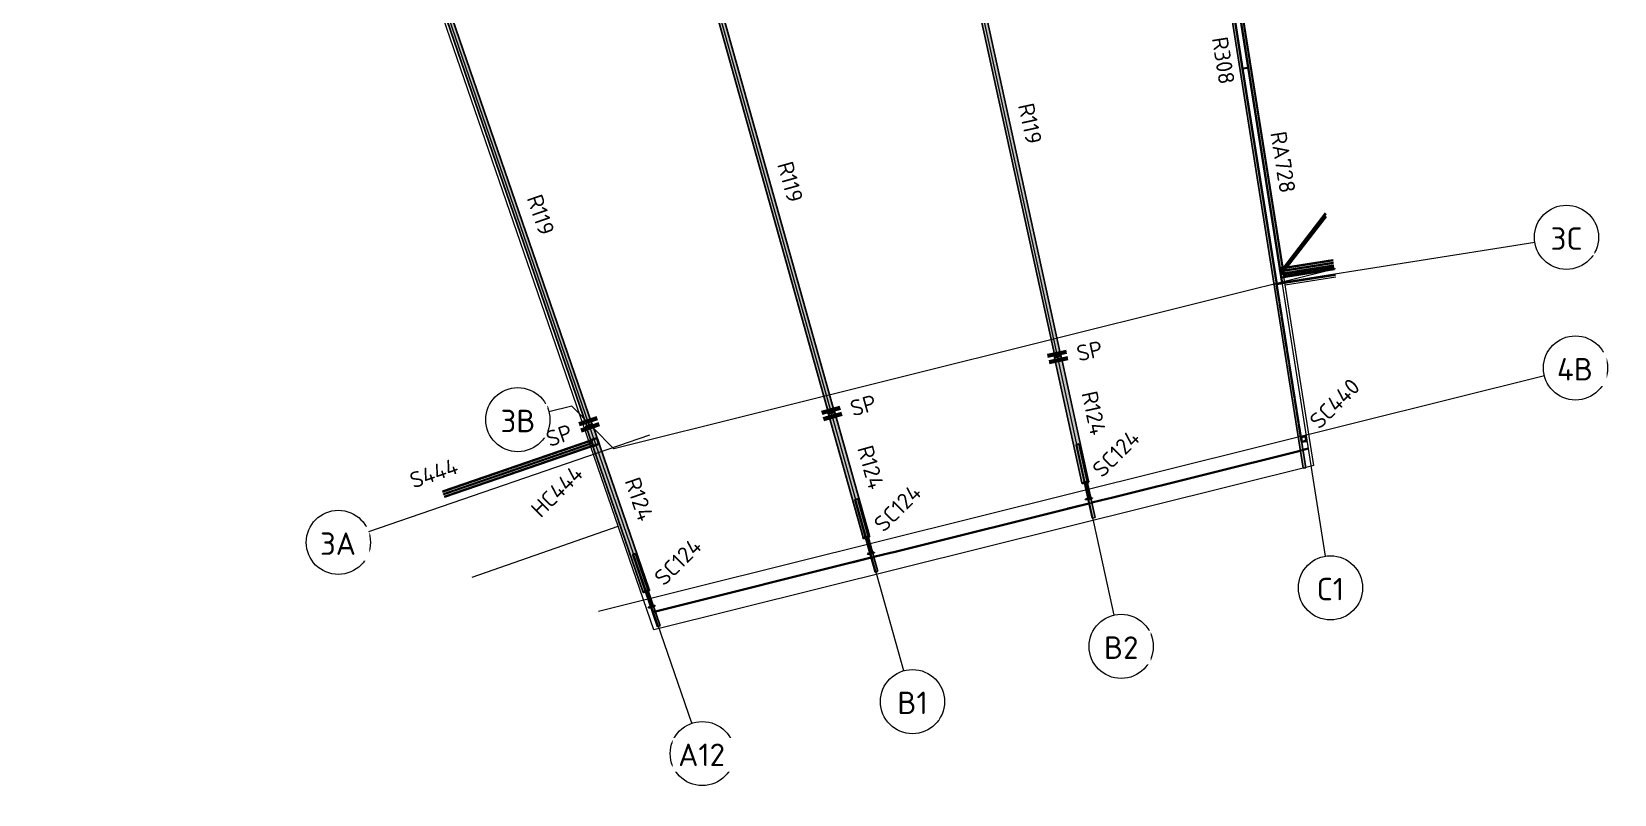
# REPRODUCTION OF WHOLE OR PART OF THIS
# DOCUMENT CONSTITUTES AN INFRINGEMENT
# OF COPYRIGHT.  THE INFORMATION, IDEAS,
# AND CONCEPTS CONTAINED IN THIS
# Model space of a CAD drawing. Header units: millimetres. Extents: x 665 to 191693, y 5858 to 4040956.
# Drawn here: x 19804 to 69161, y 3983056 to 4006836 of the extents above; entities that cross this region are included whole.
import ezdxf

# ---------------------------------------------------------------- set-up
doc = ezdxf.new("R2010")
doc.units = ezdxf.units.MM
doc.linetypes.add('Dash', pattern=[7, 5, -2])
doc.linetypes.add('Hidden Half', pattern=[3, 2, -1])
for name, color, linetype, lineweight in [('A-200-M_WALL_EXT', 113, 'Continuous', 13), ('A-270-M_ROOF', 132, 'Continuous', 13), ('S-280-A_COLUMN', 171, 'Continuous', 18), ('S-280-A_STRUCT_FRAME', 2, 'Continuous', 18), ('S-280-M_COLUMN', 52, 'Continuous', 13), ('S-280-M_STRUCT_FRAME', 12, 'Continuous', 13), ('S-280-MH_COLUMN', 52, 'Hidden Half', 13), ('Z-000-T_TEXT', 131, 'Continuous', 25), ('Z-030-M_GRID', 191, 'Continuous', 13), ('Z-033_T_GRIDREF', 31, 'Continuous', 13)]:
    doc.layers.add(name, color=color, linetype=linetype, lineweight=lineweight)
doc.styles.add('ISOCPEUR_2', font='isocpeur.ttf', dxfattribs={"height": 700})
doc.styles.add('ISOCPEUR_3', font='isocpeur.ttf', dxfattribs={"height": 500})

# ---------------------------------------------------------------- blocks, each defined once
blk = doc.blocks.new('Roof Gutters1 - Roof Gutters-1884510-S6_001 - UPPER ROOF FRAMING - PART 2')
at = {"layer": 'A-270-M_ROOF', "color": 253, "lineweight": 5}
for p, q in [((-2326039, 4036756), (-2326019, 4036760)), ((-2326019, 4036760), (-2325425, 4036854)), ((-2323168, 4018758), (-2326019, 4036760)), ((-2325425, 4036854), (-2325405, 4036856)), ((-2322574, 4018852), (-2325425, 4036854)), ((-2322554, 4018854), (-2325405, 4036856)), ((-2323187, 4018754), (-2325460, 4033101)), ((-2353842, 4029932), (-2353274, 4030128)), ((-2353274, 4030128), (-2353255, 4030133)), ((-2353274, 4030128), (-2347279, 4012718)), ((-2353255, 4030133), (-2347260, 4012723)), ((-2353849, 4029929), (-2353842, 4029932)), ((-2353842, 4029932), (-2347848, 4012522)), ((-2323168, 4018758), (-2323187, 4018754)), ((-2323186, 4018754), (-2323167, 4018758)), ((-2322574, 4018852), (-2323168, 4018758)), ((-2323167, 4018758), (-2322575, 4018852)), ((-2322575, 4018852), (-2322556, 4018854)), ((-2322554, 4018854), (-2322574, 4018852)), ((-2347280, 4012717), (-2347261, 4012722)), ((-2347260, 4012723), (-2347279, 4012718)), ((-2347848, 4012522), (-2347854, 4012519)), ((-2347849, 4012521), (-2347847, 4012522)), ((-2347724, 4012565), (-2347848, 4012522)), ((-2347847, 4012522), (-2347724, 4012564)), ((-2347279, 4012718), (-2347568, 4012618)), ((-2347565, 4012619), (-2347280, 4012717))]:
    blk.add_line(p, q, dxfattribs=at)
blk = doc.blocks.new('25021-APA-ZZ-ZZ-M3-AR-000001_V3_rvt-1-S6_001 - UPPER ROOF FRAMING - PART 2')
at = {"layer": 'A-270-M_ROOF', "color": 253, "lineweight": 5}
for p, q in [((-2324316, 4038642), (-2326120, 4038356)), ((-2326120, 4038356), (-2325893, 4036924)), ((-2325925, 4037126), (-2353414, 4030275)), ((-2353413, 4030274), (-2325925, 4037124)), ((-2325853, 4036934), (-2353246, 4030107)), ((-2353246, 4030109), (-2325893, 4036926)), ((-2325853, 4036934), (-2325831, 4036790)), ((-2354083, 4031554), (-2354185, 4031528)), ((-2354185, 4031528), (-2354106, 4031298)), ((-2354007, 4031332), (-2354083, 4031554)), ((-2353802, 4031403), (-2358734, 4029704)), ((-2353353, 4030100), (-2353802, 4031403)), ((-2322789, 4018793), (-2347729, 4012578)), ((-2322979, 4018788), (-2322973, 4018748)), ((-2322871, 4018803), (-2321215, 4019065)), ((-2322871, 4018803), (-2322866, 4018774)), ((-2322789, 4018793), (-2321910, 4013241)), ((-2321910, 4013241), (-2345898, 4007263)), ((-2318753, 3993313), (-2321910, 4013241)), ((-2347724, 4012564), (-2352291, 4010992)), ((-2345898, 4007263), (-2347729, 4012578)), ((-2339329, 3988185), (-2345898, 4007263)), ((-2319692, 3999238), (-2318114, 3999487)), ((-2318113, 3999482), (-2319691, 3999233)), ((-2318076, 3999245), (-2319654, 3998996)), ((-2318066, 3999181), (-2319643, 3998932)), ((-2318753, 3993313), (-2339329, 3988185)), ((-2345002, 3989824), (-2340443, 3991419))]:
    blk.add_line(p, q, dxfattribs=at)
blk.add_blockref('Roof Gutters1 - Roof Gutters-1884510-S6_001 - UPPER ROOF FRAMING - PART 2', (0, 0), dxfattribs=at)
blk = doc.blocks.new('NRP_Framing-Steel-SHS - S444 - 200x200x6_0SHS-3936197-S6_001 - UPPER ROOF FRAMING - PART 2')
at = {"layer": 'S-280-M_STRUCT_FRAME', "linetype": 'Dash', "lineweight": 25}
for p, q in [((5206, 94), (3530, 94)), ((5206, -94), (3530, -94))]:
    blk.add_line(p, q, dxfattribs=at)
blk = doc.blocks.new('NRP_Framing-Steel-EA - RB725 - 75x75x8EA-3936451-S6_001 - UPPER ROOF FRAMING - PART 2')
at = {"layer": 'S-280-M_STRUCT_FRAME', "linetype": 'Dash', "lineweight": 35}
h = blk.add_hatch(color=132, dxfattribs=at)
h.paths.add_polyline_path([(-2319789, 3999342), (-2319788, 3999343), (-2319790, 3999348)])
h.paths.add_polyline_path([(-2319686, 3999483), (-2319679, 3999484), (-2318380, 4001168), (-2318381, 4001174), (-2319007, 4000363)])
for points in [[(-2319679, 3999484), (-2319668, 3999486), (-2318379, 4001157), (-2318380, 4001168), (-2319007, 4000355)], [(-2319668, 3999486), (-2319578, 3999500), (-2318365, 4001072), (-2318379, 4001157), (-2319007, 4000342)]]:
    blk.add_hatch(color=132, dxfattribs=at).paths.add_polyline_path(points)
at = {"layer": 'S-280-M_STRUCT_FRAME', "color": 133, "lineweight": 35}
for p, q in [((-2319686, 3999483), (-2318381, 4001174)), ((-2318380, 4001168), (-2319679, 3999484)), ((-2318379, 4001157), (-2319668, 3999486)), ((-2318365, 4001072), (-2319578, 3999500)), ((-2319789, 3999342), (-2319790, 3999348))]:
    blk.add_line(p, q, dxfattribs=at)
at = {"layer": 'S-280-M_STRUCT_FRAME', "color": 133, "linetype": 'Dash', "lineweight": 35}
for p, q in [((-2319790, 3999348), (-2319686, 3999483)), ((-2319679, 3999484), (-2319789, 3999342)), ((-2319668, 3999486), (-2319782, 3999337)), ((-2319578, 3999500), (-2319730, 3999302)), ((-2319782, 3999337), (-2319789, 3999342)), ((-2319730, 3999302), (-2319780, 3999340))]:
    blk.add_line(p, q, dxfattribs=at)
blk = doc.blocks.new('NRP_Framing-Steel-EA - WB725 - 75x75x8EA-3952099-S6_001 - UPPER ROOF FRAMING - PART 2')
at = {"layer": 'S-280-M_STRUCT_FRAME', "linetype": 'Dash', "lineweight": 25}
for points in [[(-2319807, 3999364), (-2319792, 3999366), (-2319793, 3999374), (-2319803, 3999373), (-2319813, 3999439), (-2319819, 3999438), (-2319807, 3999367)], [(-2319803, 3999373), (-2319793, 3999374), (-2319804, 3999440), (-2319813, 3999439), (-2319806, 3999397)]]:
    blk.add_hatch(color=256, dxfattribs=at).paths.add_polyline_path(points)
at = {"layer": 'S-280-M_STRUCT_FRAME', "lineweight": 25}
for p, q in [((-2319813, 3999439), (-2319819, 3999438)), ((-2319819, 3999438), (-2319807, 3999364)), ((-2319813, 3999439), (-2319804, 3999440)), ((-2319803, 3999373), (-2319813, 3999439)), ((-2319807, 3999364), (-2319792, 3999366)), ((-2319793, 3999374), (-2319803, 3999373))]:
    blk.add_line(p, q, dxfattribs=at)
at = {"layer": 'S-280-M_STRUCT_FRAME', "linetype": 'Dash', "lineweight": 25}
for p, q in [((-2319804, 3999440), (-2318148, 3999702)), ((-2319756, 3999380), (-2318138, 3999636)), ((-2319755, 3999372), (-2318137, 3999628)), ((-2319756, 3999380), (-2319793, 3999374)), ((-2319792, 3999366), (-2319755, 3999372)), ((-2319755, 3999372), (-2319756, 3999380))]:
    blk.add_line(p, q, dxfattribs=at)
blk = doc.blocks.new('NRP_Framing-Steel-EA - WB725 - 75x75x8EA-3952101-S6_001 - UPPER ROOF FRAMING - PART 2')
at = {"layer": 'S-280-M_STRUCT_FRAME', "linetype": 'Dash', "lineweight": 25}
for p, q in [((-2318135, 3999620), (-2319757, 3999364)), ((-2318125, 3999554), (-2319700, 3999305)), ((-2319757, 3999364), (-2319759, 3999371)), ((-2319700, 3999305), (-2319711, 3999371))]:
    blk.add_line(p, q, dxfattribs=at)
blk = doc.blocks.new('NRP_Framing-Steel-SHS - S444 - 200x200x6_0SHS-3967727-S6_001 - UPPER ROOF FRAMING - PART 2')
at = {"layer": 'S-280-M_STRUCT_FRAME', "linetype": 'Dash', "lineweight": 25}
for p, q in [((-4896, 94), (-4900, 94)), ((0, 94), (-4896, 94)), ((-4896, -94), (-4900, -94)), ((0, -94), (-4896, -94))]:
    blk.add_line(p, q, dxfattribs=at)
blk = doc.blocks.new('NRP_Framing-Steel-PFC - R308 - 250PFC-4012580-S6_001 - UPPER ROOF FRAMING - PART 2')
at = {"layer": 'S-280-M_STRUCT_FRAME', "linetype": 'Dash', "lineweight": 25}
for points in [[(-2323124, 4018718), (-2323043, 4018732), (-2323047, 4018742), (-2323126, 4018729)], [(-2323124, 4018717), (-2323035, 4018731), (-2323039, 4018743), (-2323045, 4018741), (-2323043, 4018731), (-2323124, 4018718)], [(-2319086, 3993222), (-2318997, 3993236), (-2323035, 4018731), (-2323124, 4018717), (-2319928, 3998536)]]:
    blk.add_hatch(color=256, dxfattribs=at).paths.add_polyline_path(points)
at = {"layer": 'S-280-M_STRUCT_FRAME', "lineweight": 25}
for p, q in [((-2323047, 4018743), (-2323126, 4018730)), ((-2323126, 4018729), (-2323046, 4018742)), ((-2323126, 4018730), (-2323126, 4018729)), ((-2323126, 4018729), (-2323124, 4018718)), ((-2323043, 4018731), (-2323124, 4018718)), ((-2323124, 4018717), (-2323035, 4018731)), ((-2323124, 4018718), (-2323124, 4018717)), ((-2323124, 4018717), (-2319086, 3993222)), ((-2323045, 4018742), (-2323043, 4018731)), ((-2323035, 4018731), (-2323037, 4018744)), ((-2318997, 3993236), (-2323035, 4018731)), ((-2318997, 3993236), (-2319086, 3993222))]:
    blk.add_line(p, q, dxfattribs=at)
at = {"layer": 'S-280-M_STRUCT_FRAME', "linetype": 'Dash', "lineweight": 25}
for p, q in [((-2323037, 4018744), (-2323046, 4018743)), ((-2323046, 4018742), (-2323045, 4018742))]:
    blk.add_line(p, q, dxfattribs=at)
blk = doc.blocks.new('NRP_Framing-Steel-EA - WB725 - 75x75x8EA-3966838-S6_001 - UPPER ROOF FRAMING - PART 2')
at = {"layer": 'S-280-M_STRUCT_FRAME', "linetype": 'Dash', "lineweight": 25}
for p, q in [((-2345918, 3992483), (-2341322, 3994066)), ((-2345896, 3992420), (-2341274, 3994011)), ((-2341322, 3994066), (-2341300, 3994002)), ((-2341274, 3994011), (-2341271, 3994004))]:
    blk.add_line(p, q, dxfattribs=at)
blk = doc.blocks.new('NRP_Framing-Steel-EA - WB725 - 75x75x8EA-3967728-S6_001 - UPPER ROOF FRAMING - PART 2')
at = {"layer": 'S-280-M_STRUCT_FRAME', "linetype": 'Dash', "lineweight": 25}
for p, q in [((-2341300, 3993994), (-2345893, 3992412)), ((-2341297, 3993986), (-2345891, 3992405)), ((-2341271, 3994004), (-2341300, 3993994)), ((-2341300, 3993994), (-2341297, 3993986)), ((-2341297, 3993986), (-2341272, 3993995)), ((-2341272, 3993995), (-2341250, 3993932)), ((-2341247, 3993933), (-2341271, 3994004)), ((-2341250, 3993932), (-2345869, 3992341)), ((-2341250, 3993932), (-2341247, 3993933))]:
    blk.add_line(p, q, dxfattribs=at)
blk = doc.blocks.new('NRP_Framing-Steel-Purlin Z - G914 - EZ250-15-4087536-S6_001 - UPPER ROOF FRAMING - PART 2')
at = {"layer": 'S-280-M_STRUCT_FRAME', "color": 150, "lineweight": 35}
for p, q in [((-2332467, 3990458), (-2331949, 3990587)), ((-2331949, 3990587), (-2331852, 3990611)), ((-2339282, 3988760), (-2332554, 3990436))]:
    blk.add_line(p, q, dxfattribs=at)
at = {"layer": 'S-280-M_STRUCT_FRAME', "color": 150, "linetype": 'Dash', "lineweight": 35}
for p, q in [((-2332554, 3990436), (-2332467, 3990458)), ((-2339356, 3988741), (-2339282, 3988760))]:
    blk.add_line(p, q, dxfattribs=at)
blk = doc.blocks.new('NRP_Framing-Steel-Purlin Z - G914 - EZ250-15-4087614-S6_001 - UPPER ROOF FRAMING - PART 2')
at = {"layer": 'S-280-M_STRUCT_FRAME', "color": 150, "lineweight": 35}
for p, q in [((-2325059, 3992304), (-2319173, 3993771)), ((-2319085, 3993793), (-2318916, 3993835)), ((-2326418, 3991966), (-2326321, 3991990)), ((-2326321, 3991990), (-2325762, 3992129)), ((-2325674, 3992151), (-2325157, 3992280))]:
    blk.add_line(p, q, dxfattribs=at)
at = {"layer": 'S-280-M_STRUCT_FRAME', "color": 150, "linetype": 'Dash', "lineweight": 35}
for p, q in [((-2319173, 3993771), (-2319085, 3993793)), ((-2325762, 3992129), (-2325674, 3992151))]:
    blk.add_line(p, q, dxfattribs=at)
blk = doc.blocks.new('NRP_Framing-Steel-Purlin Z - G914 - EZ250-15-4087583-S6_001 - UPPER ROOF FRAMING - PART 2')
at = {"layer": 'S-280-M_STRUCT_FRAME', "color": 150, "lineweight": 35}
for p, q in [((-2331852, 3990611), (-2325762, 3992129)), ((-2325674, 3992151), (-2325156, 3992280)), ((-2325156, 3992280), (-2325059, 3992304)), ((-2332467, 3990458), (-2331949, 3990587)), ((-2333210, 3990273), (-2333113, 3990297)), ((-2333113, 3990297), (-2332554, 3990436))]:
    blk.add_line(p, q, dxfattribs=at)
at = {"layer": 'S-280-M_STRUCT_FRAME', "color": 150, "linetype": 'Dash', "lineweight": 35}
for p, q in [((-2325762, 3992129), (-2325674, 3992151)), ((-2332554, 3990436), (-2332467, 3990458))]:
    blk.add_line(p, q, dxfattribs=at)
blk = doc.blocks.new('NRP_Framing-Steel-Purlin Z - G914 - EZ250-15-4088759-S6_001 - UPPER ROOF FRAMING - PART 2')
at = {"layer": 'S-280-M_STRUCT_FRAME', "color": 150, "linetype": 'Dash', "lineweight": 35}
blk.add_line((-2319156, 3994197), (-2319912, 3998967), dxfattribs=at)
blk = doc.blocks.new('Grid - NRP_Grid-Head-320187-S6_001 - UPPER ROOF FRAMING - PART 2')
at = {"layer": 'Z-033_T_GRIDREF'}
blk.add_circle((0, 0), 5, dxfattribs=at)
blk = doc.blocks.new('NRP_Splice _v3_ - NRP_Splice-3209833-S6_001 - UPPER ROOF FRAMING - PART 2')
at = {"layer": 'Z-000-T_TEXT', "lineweight": 70}
for p, q in [((-0.5, 1.5), (-0.5, -1.5)), ((-0.5, 1.5), (-0.5, -1.5)), ((0.5, 1.5), (0.5, -1.5)), ((0.5, -1.5), (0.5, 1.5))]:
    blk.add_line(p, q, dxfattribs=at)
blk = doc.blocks.new('NRP_Splice _v3_ - NRP_Splice-3927024-S6_001 - UPPER ROOF FRAMING - PART 2')
at = {"layer": 'Z-000-T_TEXT', "lineweight": 70}
for p, q in [((-0.5, -1.5), (-0.5, 1.5)), ((-0.5, 1.5), (-0.5, -1.5)), ((0.5, -1.5), (0.5, 1.5)), ((0.5, -1.5), (0.5, 1.5))]:
    blk.add_line(p, q, dxfattribs=at)

msp = doc.modelspace()

# ---------------------------------------------------------------- hatches: boundary and pattern name
at = {"layer": 'S-280-M_STRUCT_FRAME', "lineweight": 5}
for points in [[(51721, 3996675), (51895, 3996713), (48789, 4010916), (48615, 4010878), (51314, 3998536)], [(44666, 3994913), (44838, 3994961), (40911, 4008960), (40740, 4008912), (43650, 3998536)], [(58729, 3999476), (58818, 3999490), (57315, 4008979), (57226, 4008965)], [(37113, 3994521), (37282, 3994579), (32927, 4007227), (32758, 4007169), (35731, 3998536)], [(58763, 3999266), (60418, 3999528), (60387, 3999726), (58731, 3999463), (58751, 3999340)], [(51706, 3996672), (51721, 3996675), (51716, 3996701), (51700, 3996697), (51705, 3996675)], [(52559, 3992773), (52633, 3992789), (52375, 3993968), (52463, 3993986), (52721, 3992808), (52763, 3992817), (51910, 3996716), (51706, 3996671), (52383, 3993576)], [(51895, 3996713), (51910, 3996716), (51905, 3996742), (51889, 3996739), (51894, 3996716)], [(45731, 3991060), (45804, 3991081), (45476, 3992249), (45563, 3992272), (45890, 3991105), (45932, 3991117), (44853, 3994965), (44651, 3994908), (45484, 3991939)], [(44837, 3994961), (44852, 3994966), (44845, 3994991), (44830, 3994987), (44836, 3994965)], [(37099, 3994516), (37113, 3994521), (37105, 3994546), (37090, 3994540), (37097, 3994521)], [(38868, 3989378), (38940, 3989403), (38549, 3990537), (38634, 3990566), (39025, 3989432), (39065, 3989446), (37296, 3994584), (37099, 3994516), (38557, 3990281)], [(37282, 3994579), (37296, 3994584), (37288, 3994609), (37273, 3994604), (37280, 3994584)], [(44651, 3994909), (44666, 3994913), (44659, 3994939), (44645, 3994933), (44650, 3994913)], [(32678, 3992318), (37307, 3993912), (37242, 3994101), (32613, 3992507)], [(52878, 3991668), (52966, 3991687), (52466, 3993974), (52378, 3993955)], [(52385, 3993957), (52466, 3993975), (52463, 3993986), (52383, 3993968)], [(46112, 3989982), (46198, 3990006), (45566, 3992260), (45480, 3992236), (45986, 3990429)], [(45487, 3992239), (45566, 3992261), (45563, 3992272), (45484, 3992249)], [(39325, 3988284), (39410, 3988313), (38638, 3990554), (38553, 3990525), (38586, 3990429)], [(38561, 3990528), (38638, 3990555), (38634, 3990566), (38558, 3990537)]]:
    msp.add_hatch(color=256, dxfattribs=at).paths.add_polyline_path(points)
at = {"layer": 'S-280-M_STRUCT_FRAME'}
for points in [[(51910, 3996716), (51910, 3996716), (51895, 3996713)], [(44853, 3994965), (44852, 3994966), (44838, 3994961)], [(37296, 3994584), (37296, 3994584), (37282, 3994579)], [(52378, 3993955), (52385, 3993957), (52383, 3993969), (52375, 3993968)], [(45480, 3992236), (45487, 3992239), (45484, 3992250), (45476, 3992249)], [(38553, 3990525), (38561, 3990528), (38557, 3990539), (38549, 3990537)]]:
    msp.add_hatch(color=256, dxfattribs=at).paths.add_polyline_path(points)

# ---------------------------------------------------------------- linework, layer by layer
at = {"layer": 'A-200-M_WALL_EXT', "lineweight": 35}
for p, q in [((56709, 4012231), (58805, 3998996)), ((57569, 4005685), (56536, 4012203)), ((57569, 4005685), (57741, 4005712)), ((57741, 4005712), (57569, 4005685)), ((58632, 3998968), (57569, 4005685)), ((58778, 3999169), (60433, 3999431)), ((58805, 3998996), (58632, 3998968)), ((60461, 3999258), (58805, 3998996))]:
    msp.add_line(p, q, dxfattribs=at)
at = {"layer": 'S-280-M_COLUMN', "lineweight": 35}
for p, q in [((59389, 3994198), (59536, 3994221)), ((59532, 3994215), (59394, 3994193)), ((59394, 3994193), (59416, 3994055)), ((59560, 3994073), (59411, 3994049)), ((59416, 3994055), (59554, 3994077)), ((59554, 3994077), (59532, 3994215)), ((59536, 3994221), (59560, 3994073)), ((52561, 3992761), (52635, 3992777)), ((52564, 3992748), (52561, 3992761)), ((52638, 3992764), (52564, 3992748)), ((52723, 3992796), (52765, 3992806)), ((52768, 3992793), (52726, 3992783)), ((52765, 3992806), (52768, 3992793)), ((52671, 3992258), (52745, 3992274)), ((52674, 3992245), (52671, 3992258)), ((52748, 3992261), (52674, 3992245)), ((52833, 3992293), (52875, 3992302)), ((52878, 3992290), (52836, 3992280)), ((52875, 3992302), (52878, 3992290)), ((45734, 3991049), (45807, 3991070)), ((45737, 3991037), (45734, 3991049)), ((45810, 3991057), (45737, 3991037)), ((45893, 3991094), (45935, 3991106)), ((45938, 3991093), (45897, 3991082)), ((45935, 3991106), (45938, 3991093)), ((45873, 3990554), (45946, 3990574)), ((45876, 3990541), (45873, 3990554)), ((45949, 3990561), (45876, 3990541)), ((46032, 3990598), (46074, 3990610)), ((46078, 3990597), (46036, 3990586)), ((46074, 3990610), (46078, 3990597)), ((38872, 3989367), (38944, 3989391)), ((38876, 3989354), (38872, 3989367)), ((38948, 3989379), (38876, 3989354)), ((39029, 3989421), (39069, 3989435)), ((39074, 3989422), (39033, 3989408)), ((39069, 3989435), (39074, 3989422)), ((39039, 3988880), (39111, 3988904)), ((39044, 3988867), (39039, 3988880)), ((39116, 3988892), (39044, 3988867)), ((39196, 3988934), (39237, 3988948)), ((39241, 3988935), (39201, 3988921)), ((39237, 3988948), (39241, 3988935))]:
    msp.add_line(p, q, dxfattribs=at)
at = {"layer": 'S-280-M_STRUCT_FRAME', "lineweight": 25}
for p, q in [((51721, 3996675), (48615, 4010878)), ((51895, 3996713), (48789, 4010916)), ((44666, 3994913), (40740, 4008912)), ((44838, 3994961), (40911, 4008960)), ((57315, 4008979), (58818, 3999490)), ((37113, 3994521), (32758, 4007169)), ((37282, 3994579), (32927, 4007227)), ((58818, 3999490), (58729, 3999476)), ((60387, 3999726), (58731, 3999463)), ((58763, 3999266), (58731, 3999463)), ((58763, 3999266), (60418, 3999528)), ((51700, 3996697), (51716, 3996701)), ((51715, 3996701), (51700, 3996698)), ((51700, 3996698), (51700, 3996697)), ((51700, 3996697), (51706, 3996672)), ((51706, 3996671), (51910, 3996716)), ((51721, 3996675), (51706, 3996672)), ((51706, 3996672), (51706, 3996671)), ((52559, 3992773), (51706, 3996671)), ((51895, 3996713), (51721, 3996675)), ((51904, 3996743), (51889, 3996739)), ((51889, 3996739), (51905, 3996742)), ((51910, 3996716), (51895, 3996713)), ((51905, 3996742), (51904, 3996743)), ((51910, 3996716), (51905, 3996742)), ((51910, 3996716), (51910, 3996716)), ((52763, 3992817), (51910, 3996716)), ((44651, 3994908), (44853, 3994965)), ((44838, 3994961), (44666, 3994913)), ((44830, 3994987), (44845, 3994991)), ((44845, 3994991), (44830, 3994987)), ((44852, 3994966), (44837, 3994961)), ((44845, 3994991), (44845, 3994991)), ((44852, 3994966), (44845, 3994991)), ((44853, 3994965), (44852, 3994966)), ((45932, 3991117), (44853, 3994965)), ((37104, 3994547), (37090, 3994542)), ((37090, 3994541), (37105, 3994546)), ((37090, 3994542), (37090, 3994541)), ((37090, 3994541), (37099, 3994516)), ((37099, 3994516), (37296, 3994584)), ((37113, 3994521), (37099, 3994516)), ((37099, 3994516), (37099, 3994516)), ((38868, 3989378), (37099, 3994516)), ((37282, 3994579), (37113, 3994521)), ((37287, 3994610), (37273, 3994605)), ((37273, 3994604), (37288, 3994609)), ((37296, 3994584), (37282, 3994579)), ((37288, 3994609), (37287, 3994610)), ((37296, 3994584), (37288, 3994609)), ((37296, 3994584), (37296, 3994584)), ((39065, 3989446), (37296, 3994584)), ((44644, 3994934), (44659, 3994939)), ((44659, 3994939), (44644, 3994935)), ((44644, 3994935), (44644, 3994934)), ((44644, 3994934), (44651, 3994909)), ((44666, 3994913), (44651, 3994909)), ((44651, 3994909), (44651, 3994908)), ((45731, 3991060), (44651, 3994908)), ((37242, 3994101), (32613, 3992507)), ((52463, 3993987), (52375, 3993968)), ((52375, 3993968), (52378, 3993955)), ((52378, 3993955), (52466, 3993974)), ((52383, 3993969), (52463, 3993986)), ((52385, 3993957), (52383, 3993969)), ((52466, 3993975), (52385, 3993957)), ((52463, 3993986), (52463, 3993987)), ((52466, 3993975), (52463, 3993986)), ((52466, 3993974), (52466, 3993975)), ((52966, 3991687), (52466, 3993974)), ((32678, 3992318), (37307, 3993912)), ((52378, 3993955), (52878, 3991668)), ((52633, 3992789), (52559, 3992773)), ((52763, 3992817), (52721, 3992808)), ((45563, 3992273), (45476, 3992249)), ((45476, 3992249), (45480, 3992236)), ((45480, 3992236), (45566, 3992260)), ((45480, 3992236), (46112, 3989982)), ((45484, 3992250), (45563, 3992272)), ((45487, 3992239), (45484, 3992250)), ((45566, 3992261), (45487, 3992239)), ((45563, 3992272), (45563, 3992273)), ((45566, 3992261), (45563, 3992272)), ((45566, 3992260), (45566, 3992261)), ((46198, 3990006), (45566, 3992260)), ((52878, 3991668), (52966, 3991687)), ((45804, 3991081), (45731, 3991060)), ((45932, 3991117), (45890, 3991105)), ((38634, 3990566), (38549, 3990537)), ((38549, 3990537), (38553, 3990525)), ((38553, 3990525), (38638, 3990554)), ((38553, 3990525), (39325, 3988284)), ((38557, 3990539), (38634, 3990566)), ((38561, 3990528), (38557, 3990539)), ((38638, 3990555), (38561, 3990528)), ((38634, 3990566), (38634, 3990566)), ((38638, 3990555), (38634, 3990566)), ((38638, 3990554), (38638, 3990555)), ((39410, 3988313), (38638, 3990554)), ((46112, 3989982), (46198, 3990006)), ((38940, 3989403), (38868, 3989378)), ((39065, 3989446), (39025, 3989432)), ((39325, 3988284), (39410, 3988313))]:
    msp.add_line(p, q, dxfattribs=at)
at = {"layer": 'S-280-M_STRUCT_FRAME', "linetype": 'Dash', "lineweight": 25}
for p, q in [((51889, 3996739), (51715, 3996701)), ((51716, 3996701), (51798, 3996719)), ((51803, 3996693), (51721, 3996675)), ((51798, 3996719), (51803, 3996693)), ((51807, 3996721), (51889, 3996739)), ((51813, 3996695), (51807, 3996721)), ((51895, 3996713), (51813, 3996695)), ((51813, 3996695), (51813, 3996695)), ((44830, 3994987), (44659, 3994939)), ((44659, 3994939), (44740, 3994961)), ((44740, 3994961), (44747, 3994936)), ((44749, 3994964), (44830, 3994987)), ((44756, 3994939), (44749, 3994964)), ((44837, 3994961), (44756, 3994939)), ((37273, 3994605), (37105, 3994547)), ((37105, 3994546), (37184, 3994573)), ((37193, 3994549), (37113, 3994521)), ((37184, 3994573), (37193, 3994549)), ((37193, 3994577), (37273, 3994604)), ((37202, 3994552), (37193, 3994577)), ((37281, 3994579), (37202, 3994552)), ((37202, 3994552), (37202, 3994552)), ((44747, 3994936), (44666, 3994913)), ((44756, 3994939), (44756, 3994939)), ((37246, 3994102), (37242, 3994101)), ((37307, 3993912), (37311, 3993913)), ((52721, 3992808), (52633, 3992789)), ((45890, 3991105), (45804, 3991081)), ((39025, 3989432), (38940, 3989403))]:
    msp.add_line(p, q, dxfattribs=at)
at = {"layer": 'S-280-MH_COLUMN', "lineweight": 35}
for p, q in [((37246, 3994102), (37435, 3994167)), ((37311, 3993913), (37246, 3994102)), ((37431, 3994160), (37254, 3994098)), ((37254, 3994098), (37315, 3993921)), ((37500, 3993978), (37311, 3993913)), ((37315, 3993921), (37493, 3993982)), ((37493, 3993982), (37431, 3994160)), ((37435, 3994167), (37500, 3993978)), ((59388, 3994197), (59389, 3994198)), ((59411, 3994049), (59388, 3994197)), ((52635, 3992777), (52723, 3992796)), ((52648, 3992766), (52638, 3992764)), ((52766, 3992293), (52664, 3992756)), ((52674, 3992758), (52775, 3992295)), ((52726, 3992783), (52684, 3992774)), ((52745, 3992274), (52755, 3992276)), ((52836, 3992280), (52748, 3992261)), ((52792, 3992284), (52833, 3992293)), ((45807, 3991070), (45893, 3991094)), ((45820, 3991060), (45810, 3991057)), ((45965, 3990594), (45837, 3991050)), ((45846, 3991053), (45974, 3990597)), ((45897, 3991082), (45856, 3991070)), ((45946, 3990574), (45955, 3990577)), ((46036, 3990586), (45949, 3990561)), ((45991, 3990587), (46032, 3990598)), ((38944, 3989391), (39029, 3989421)), ((38957, 3989382), (38948, 3989379)), ((39129, 3988925), (38975, 3989373)), ((38984, 3989376), (39138, 3988928)), ((39033, 3989408), (38993, 3989394)), ((39111, 3988904), (39120, 3988908)), ((39201, 3988921), (39116, 3988892)), ((39156, 3988920), (39196, 3988934))]:
    msp.add_line(p, q, dxfattribs=at)
for centre, start, end in [((52651, 3992753), 12.3344, 102.3344), ((52687, 3992761), 102.3344, 192.3344), ((52752, 3992290), 282.3344, 12.3344), ((52789, 3992298), 192.3344, 282.3344), ((45823, 3991046), 15.6674, 105.6674), ((45860, 3991057), 105.6674, 195.6674), ((45951, 3990590), 285.6674, 15.6674), ((45988, 3990600), 195.6674, 285.6674), ((38962, 3989369), 19.0004, 109.0004), ((38997, 3989381), 109.0004, 199.0004), ((39116, 3988921), 289.0004, 19.0004), ((39151, 3988933), 199.0004, 289.0004)]:
    msp.add_arc(centre, 14, start, end, dxfattribs=at)
at = {"layer": 'Z-030-M_GRID'}
for p, q in [((60154, 3990481), (52181, 4040816)), ((53568, 3988646), (42615, 4038736)), ((58805, 3999021), (66680, 4000268)), ((60469, 3999436), (37955, 3993826)), ((37955, 3993826), (36648, 3995158))]:
    msp.add_line(p, q, dxfattribs=at)

# ---------------------------------------------------------------- block references
at = {"lineweight": 5}
msp.add_blockref('25021-APA-ZZ-ZZ-M3-AR-000001_V3_rvt-1-S6_001 - UPPER ROOF FRAMING - PART 2', (2378539, 0), dxfattribs=at)
at = {"layer": 'S-280-M_STRUCT_FRAME', "linetype": 'Dash', "lineweight": 25}
for name in ['NRP_Framing-Steel-PFC - R308 - 250PFC-4012580-S6_001 - UPPER ROOF FRAMING - PART 2', 'NRP_Framing-Steel-EA - WB725 - 75x75x8EA-3952099-S6_001 - UPPER ROOF FRAMING - PART 2', 'NRP_Framing-Steel-EA - WB725 - 75x75x8EA-3952101-S6_001 - UPPER ROOF FRAMING - PART 2', 'NRP_Framing-Steel-EA - WB725 - 75x75x8EA-3966838-S6_001 - UPPER ROOF FRAMING - PART 2', 'NRP_Framing-Steel-EA - WB725 - 75x75x8EA-3967728-S6_001 - UPPER ROOF FRAMING - PART 2']:
    msp.add_blockref(name, (2378539, 0), dxfattribs=at)
at = {"layer": 'S-280-M_STRUCT_FRAME', "color": 133, "linetype": 'Dash', "lineweight": 35}
msp.add_blockref('NRP_Framing-Steel-EA - RB725 - 75x75x8EA-3936451-S6_001 - UPPER ROOF FRAMING - PART 2', (2378539, 0), dxfattribs=at)
at = {"layer": 'S-280-M_STRUCT_FRAME', "linetype": 'Dash', "lineweight": 25}
for name, p, rotation in [('NRP_Framing-Steel-SHS - S444 - 200x200x6_0SHS-3936197-S6_001 - UPPER ROOF FRAMING - PART 2', (63889, 4000179), 189.0003283882522), ('NRP_Framing-Steel-SHS - S444 - 200x200x6_0SHS-3967727-S6_001 - UPPER ROOF FRAMING - PART 2', (32645, 3992412), 199.0004071202127)]:
    msp.add_blockref(name, p, dxfattribs=dict(at, rotation=rotation))
at = {"layer": 'S-280-M_STRUCT_FRAME', "color": 150, "lineweight": 35}
for name in ['NRP_Framing-Steel-Purlin Z - G914 - EZ250-15-4088759-S6_001 - UPPER ROOF FRAMING - PART 2', 'NRP_Framing-Steel-Purlin Z - G914 - EZ250-15-4087614-S6_001 - UPPER ROOF FRAMING - PART 2', 'NRP_Framing-Steel-Purlin Z - G914 - EZ250-15-4087583-S6_001 - UPPER ROOF FRAMING - PART 2', 'NRP_Framing-Steel-Purlin Z - G914 - EZ250-15-4087536-S6_001 - UPPER ROOF FRAMING - PART 2']:
    msp.add_blockref(name, (2378539, 0), dxfattribs=at)
at = {"layer": 'Z-000-T_TEXT', "lineweight": 70, "xscale": 200, "yscale": 200, "zscale": 200}
for name, p, rotation in [('NRP_Splice _v3_ - NRP_Splice-3209833-S6_001 - UPPER ROOF FRAMING - PART 2', (51803, 3996690), 102.3178423188654), ('NRP_Splice _v3_ - NRP_Splice-3209833-S6_001 - UPPER ROOF FRAMING - PART 2', (44758, 3994934), 105.6674071203143), ('NRP_Splice _v3_ - NRP_Splice-3927024-S6_001 - UPPER ROOF FRAMING - PART 2', (37190, 3994596), 109.0004110129277)]:
    msp.add_blockref(name, p, dxfattribs=dict(at, rotation=rotation))
at = {"layer": 'Z-033_T_GRIDREF'}
for p, xscale, yscale, zscale, rotation in [((67668, 4000425), 199.9999999999999, 199.9999999999999, 199.9999999999999, 279.0003283881438), ((67949, 3996351), 199.9999999999999, 199.9999999999999, 199.9999999999999, 103.9934690902127), ((34965, 3994739), 199.9999999999999, 199.9999999999999, 199.9999999999999, 103.9934690902113), ((29368, 3990913), 199.9999999999999, 199.9999999999999, 199.9999999999999, 109.0004071202164), ((60310, 3989494), 199.9999999999999, 199.9999999999999, 199.9999999999999, 9.00032838814547), ((53782, 3987669), 199.9999999999999, 199.9999999999999, 199.9999999999999, 12.33440712021616), ((47273, 3985947), 199.9999999999998, 199.9999999999998, 199.9999999999998, 15.66740712021534), ((40718, 3984327), 199.9999999999999, 199.9999999999999, 199.9999999999999, 19.00040712021568)]:
    msp.add_blockref('Grid - NRP_Grid-Head-320187-S6_001 - UPPER ROOF FRAMING - PART 2', p, dxfattribs=dict(at, xscale=xscale, yscale=yscale, zscale=zscale, rotation=rotation))

# ---------------------------------------------------------------- texts
at = {"layer": 'S-280-A_COLUMN', "lineweight": 13, "char_height": 500, "attachment_point": 1, "rotation": 45, "style": 'ISOCPEUR_3'}
for s, insert, width in [('SC440', (59610, 3994763), 2308.86), ('SC124', (52836, 3993252), 2132.49), ('HC444', (35329, 3992006), 2356.96), ('SC124', (46022, 3991550), 2132.49), ('SC124', (39173, 3989878), 2132.49)]:
    msp.add_mtext(s, dxfattribs=dict(at, insert=insert, width=width))
at = {"layer": 'S-280-A_STRUCT_FRAME', "lineweight": 13, "char_height": 500, "attachment_point": 1, "style": 'ISOCPEUR_3'}
for s, insert, width, rotation in [('R308', (57099, 4006710), 1779.75, 279.0003), ('R119', (51048, 4004649), 1523.21, 282.3344), ('RA728', (58926, 4003761), 2324.89, 279.0003), ('R119', (43530, 4002834), 1523.21, 285.6674), ('R119', (35708, 4001813), 1523.21, 289.0004), ('R124', (53026, 3995672), 1699.58, 282.3344), ('S444', (31544, 3993056), 1924.05, 19.0004), ('R124', (46028, 3993985), 1699.58, 285.6674), ('R124', (38761, 3992994), 1699.58, 289.0004)]:
    msp.add_mtext(s, dxfattribs=dict(at, insert=insert, width=width, rotation=rotation))
at = {"layer": 'Z-000-T_TEXT', "char_height": 500, "width": 962.02, "attachment_point": 1, "style": 'ISOCPEUR_3'}
for insert, rotation in [((52349, 3997036), 12.3178), ((45283, 3995312), 15.6674)]:
    msp.add_mtext('SP', dxfattribs=dict(at, insert=insert, rotation=rotation))

# ---------------------------------------------------------------- next in the draw order: texts
at = {"layer": 'Z-033_T_GRIDREF', "char_height": 700, "attachment_point": 1, "style": 'ISOCPEUR_2', "bg_fill": 3, "box_fill_scale": 1.25, "bg_fill_color": 256, "bg_fill_true_color": 13158600, "bg_fill_transparency": 0}
for s, insert, width in [('3C', (67174, 4000735), 1186.5), ('4B', (67372, 3996660), 1378.9), ('3A', (28796, 3991222), 1362.87), ('C1', (59880, 3989806), 1026.16), ('B2', (53245, 3987981), 1282.7), ('B1', (46802, 3986258), 1122.36), ('A12', (39968, 3984639), 1795.78)]:
    msp.add_mtext(s, dxfattribs=dict(at, insert=insert, width=width))

# ---------------------------------------------------------------- next in the draw order: linework, layer by layer
at = {"layer": 'Z-030-M_GRID'}
for p, q in [((40392, 3985273), (23491, 4034355)), ((66979, 3996109), (37485, 3988759)), ((39071, 3994255), (30313, 3991239))]:
    msp.add_line(p, q, dxfattribs=at)

# ---------------------------------------------------------------- next in the draw order: texts
at = {"layer": 'Z-033_T_GRIDREF', "insert": (34426, 3995047), "char_height": 700, "width": 1282.7, "attachment_point": 1, "style": 'ISOCPEUR_2', "bg_fill": 3, "box_fill_scale": 1.25, "bg_fill_color": 256, "bg_fill_true_color": 13158600, "bg_fill_transparency": 0}
msp.add_mtext('3B', dxfattribs=at)

# ---------------------------------------------------------------- next in the draw order: linework, layer by layer
at = {"layer": 'Z-030-M_GRID'}
for p, q in [((47003, 3986909), (33054, 4036646)), ((36648, 3995158), (35935, 3994980))]:
    msp.add_line(p, q, dxfattribs=at)

# ---------------------------------------------------------------- next in the draw order: texts
at = {"layer": 'Z-000-T_TEXT', "insert": (35793, 3994349), "char_height": 500, "width": 962.02, "attachment_point": 1, "rotation": 19.0004, "style": 'ISOCPEUR_3'}
msp.add_mtext('SP', dxfattribs=at)

doc.saveas('drawing.dxf')
